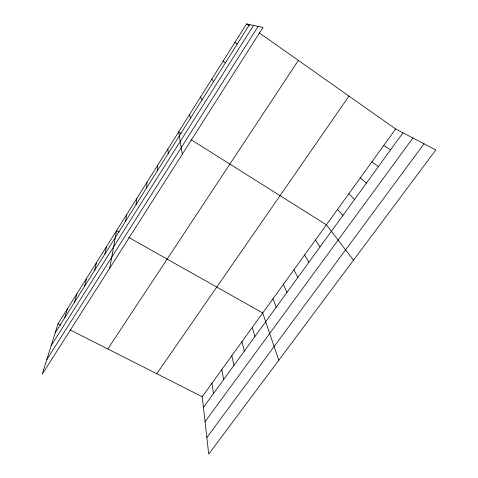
<?xml version="1.0" encoding="UTF-8"?>
<svg xmlns="http://www.w3.org/2000/svg" width="478" height="478" viewBox="0 0 478 478"><rect width="100%" height="100%" fill="white"/><g stroke="black" fill="none" stroke-linecap="round" stroke-linejoin="round"><path stroke-width="0.72" d="M157.34 170.825L157.358 165.764M146.603 187.866L146.943 182.327M136.027 204.656L136.684 198.651M125.606 221.195L126.568 214.736M109.719 268.218L116.596 230.593L119.136 232.021M104.921 254.021L106.474 246.696M94.656 270.309L96.502 262.559M84.54 286.358L86.667 278.196M74.58 302.168L76.976 293.611M64.763 317.745L67.428 308.806M58.005 323.779L42.184 374.328L262.984 27.431L246.552 23.9L58.005 323.779L60.604 325.094M55.095 333.094L249.522 24.539M51.164 345.642L253.567 25.406M46.79 359.617L258.126 26.386M107.807 348.97L298.35 60.407M156.79 373.742L348.97 96.078M202.218 396.716L395.629 128.964L435.817 149.943L208.713 454.1L202.218 396.716L70.326 330.011M203.425 407.381L402.978 132.8M205.044 421.686L412.92 137.987M206.837 437.525L424.046 143.8M234.794 42.602L237.351 43.857M128.648 237.387L262.709 312.971L278.794 360.239M383.673 145.509L390.604 149.829M181.132 133.452L178.653 131.892L182.303 154.185M191.057 139.69L326.396 224.803L353.505 260.181M246.552 23.9L249.582 26.033M259.273 32.868L395.629 128.964M371.89 161.821L378.409 166.607M360.275 177.906L366.393 183.134M223.22 61.011L225.371 62.863M348.826 193.757L354.557 199.428M337.534 209.388L342.887 215.482M211.82 79.139L213.588 81.565M315.414 240.004L320.045 246.911M304.588 255.001L308.866 262.297M293.904 269.789L297.842 277.461M200.599 96.992L201.985 99.98M283.364 284.38L286.973 292.416M272.968 298.768L276.254 307.163M252.282 327.406L254.941 336.488M189.545 114.571L190.561 118.108M241.999 341.645L244.348 351.061M231.848 355.692L233.903 365.437M221.84 369.548L223.602 379.61M211.963 383.225L213.445 393.591M167.927 148.951L168.244 153.522"/></g></svg>
